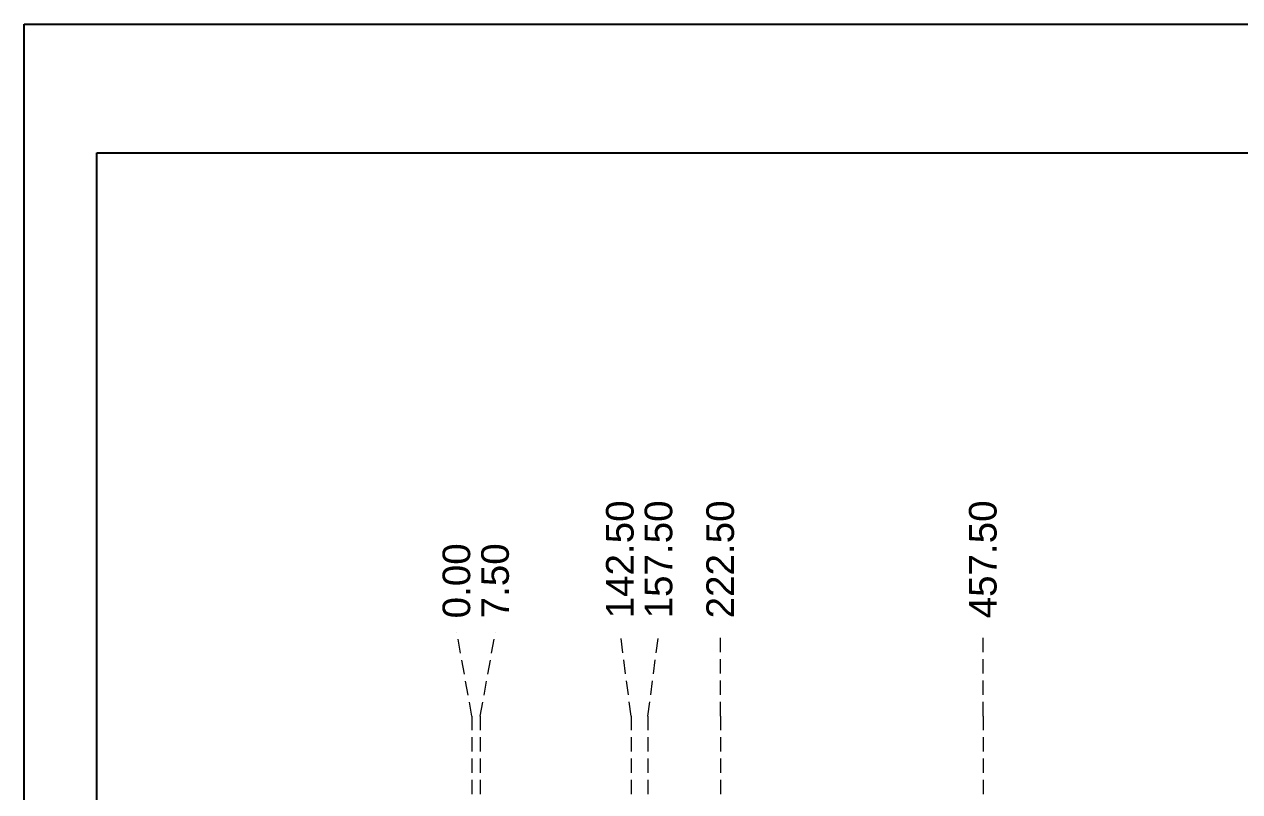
# Model space of a CAD drawing. Header units: millimetres. Extents: x -34 to 951, y -76 to 463.
# Drawn here: x -34.08 to -12.33, y 28.84 to 42.58 of the extents above; entities that cross this region are included whole.
import ezdxf

# ---------------------------------------------------------------- set-up
doc = ezdxf.new("R2010")
doc.units = ezdxf.units.MM
doc.header["$MEASUREMENT"] = 0
doc.linetypes.add('DASHED', pattern=[1.905, 1.27, -0.635])
doc.linetypes.add('NULL', pattern=[0])
doc.layers.add('LC-Eixos', color=7, linetype='DASHED', lineweight=5)
doc.layers.add('LC-Textos', color=7, linetype='Continuous', lineweight=20)
doc.styles.add('Arial', font='arial.ttf')

msp = doc.modelspace()

# ---------------------------------------------------------------- linework, layer by layer
at = {"color": 7}
for p, q in [((-34.0843, -76.3225), (-34.0843, 42.5775)), ((-34.0843, 42.5775), (50.0157, 42.5775)), ((-32.7843, -74.0225), (-32.7843, 40.2775)), ((-32.7843, 40.2775), (48.7157, 40.2775))]:
    msp.add_line(p, q, dxfattribs=at)
at = {"layer": 'LC-Eixos', "ltscale": 0.2}
for p, q in [((-26.0734, 30.1981), (-26.3443, 31.6981)), ((-25.9234, 30.1981), (-25.6525, 31.6981)), ((-23.2234, 30.1981), (-23.4193, 31.6981)), ((-22.9234, 30.1981), (-22.7275, 31.6981)), ((-21.6234, 30.1981), (-21.6234, 31.6981)), ((-16.9234, 30.1981), (-16.9234, 31.6981)), ((-26.0734, 30.1981), (-26.0734, -63.4258)), ((-25.9234, 30.1981), (-25.9234, -63.4258)), ((-23.2234, 30.1981), (-23.2234, -63.4258)), ((-22.9234, 30.1981), (-22.9234, -63.4258)), ((-21.6234, 30.1981), (-21.6234, -63.4258)), ((-16.9234, 30.1981), (-16.9234, -63.4258))]:
    msp.add_line(p, q, dxfattribs=at)

# ---------------------------------------------------------------- texts
at = {"layer": 'LC-Textos', "linetype": 'NULL', "ltscale": 0.2, "char_height": 0.4942, "attachment_point": 7, "rotation": 90.00021, "line_spacing_factor": 0.798, "style": 'Arial'}
for s, insert, width in [('142.50', (-23.1725, 31.9452), 4.221794), ('157.50', (-22.4805, 31.9452), 4.221794), ('222.50', (-21.3765, 31.9452), 4.221794), ('457.50', (-16.6765, 31.9452), 4.221794), ('0.00', (-26.0975, 31.9452), 2.686459), ('7.50', (-25.4055, 31.9452), 2.686459)]:
    msp.add_mtext(s, dxfattribs=dict(at, insert=insert, width=width))

doc.saveas('drawing.dxf')
